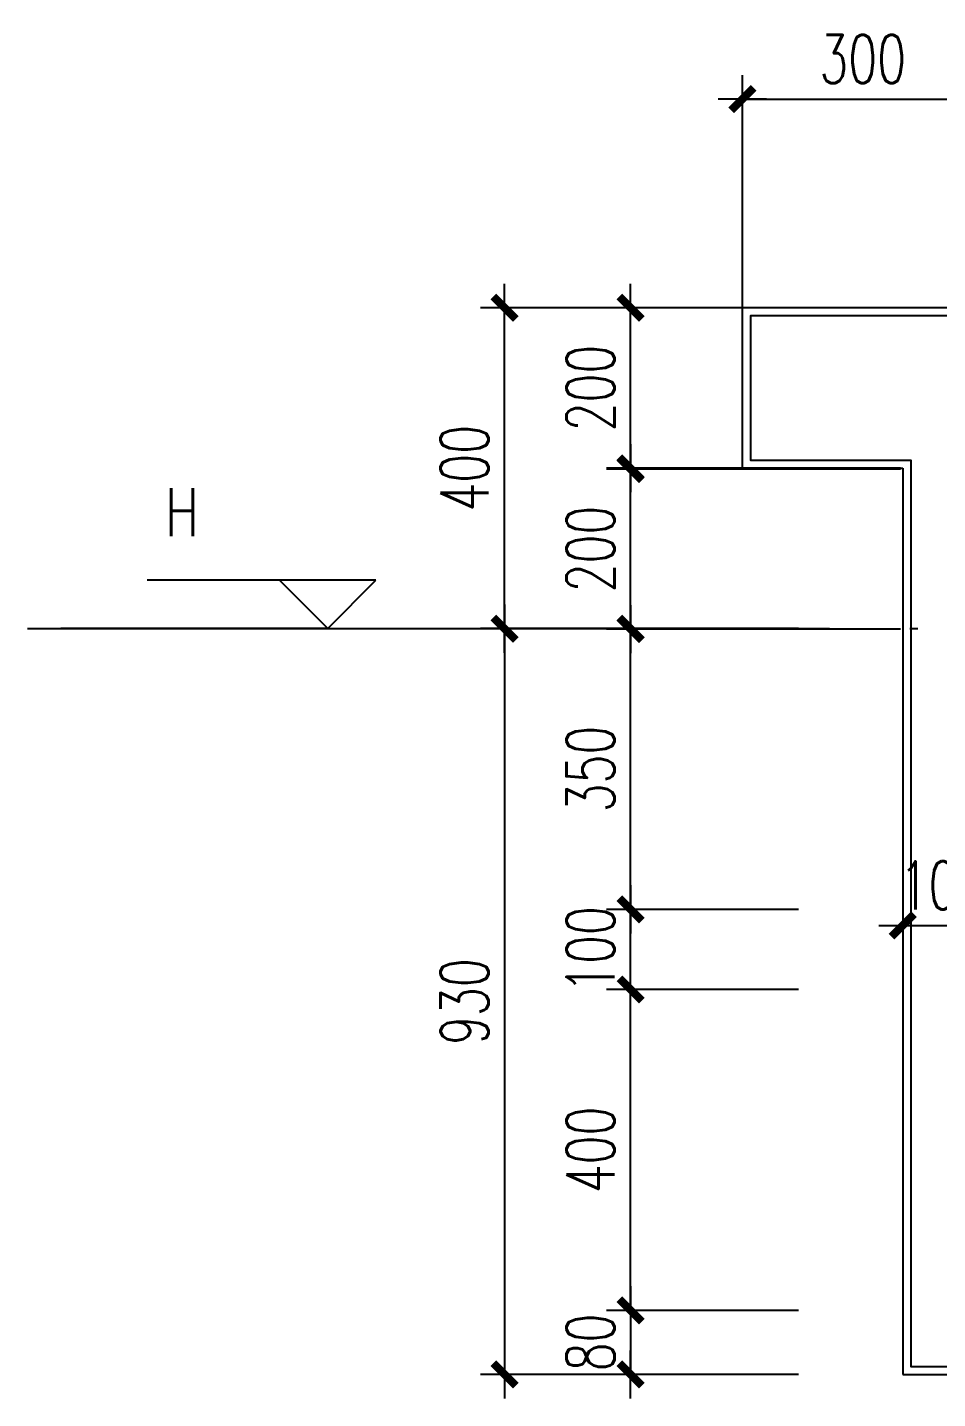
# Model space of a CAD drawing. Extents: x 1980812 to 2578970, y -669191 to 284498.
# Drawn here: x 2362997 to 2364132, y -405991 to -404281 of the extents above; entities that cross this region are included whole.
import ezdxf
from ezdxf.enums import TextEntityAlignment as Align

# ---------------------------------------------------------------- set-up
doc = ezdxf.new("R2010")
doc.units = 0
doc.header["$LTSCALE"] = 1000
doc.header["$MEASUREMENT"] = 0
doc.linetypes.add('DOTE', pattern=[2.42, 2, -0.2, 0.02, -0.2])
for name, color, linetype in [('DIM_ELEV', 3, 'Continuous'), ('dote', 1, 'DOTE'), ('TEXT', 7, 'Continuous'), ('详细标注', 231, 'Continuous'), ('铝板', 31, 'Continuous')]:
    doc.layers.add(name, color=color, linetype=linetype)
doc.styles.add('DIM_FONT', font='SIMPLEX', dxfattribs={"width": 0.7, "bigfont": 'GBCBIG'})
doc.styles.add('FSJ-SHX', font='txtw.shx', dxfattribs={"width": 0.75, "bigfont": 'hztxtw.shx'})
doc.dimstyles.new('DIMN20', dxfattribs={"dimscale": 0.2, "dimtxt": 300, "dimasz": 1, "dimexe": 150, "dimexo": 0, "dimgap": 100, "dimtad": 1, "dimdec": 0, "dimzin": 0, "dimdsep": 46, "dimtxsty": 'DIM_FONT', "dimblk1": '_DIMX', "dimblk2": '_DIMX', "dimsah": 1, "dimcen": 0.09, "dimclrd": 256, "dimclre": 256, "dimclrt": 7, "dimadec": 0, "dimazin": 0, "dimtfac": 1, "dimtdec": 0, "dimtix": 1, "dimtmove": 2, "dimatfit": 3, "dimldrblk": '_DIMX', "dimfxl": 150, "dimtolj": 1, "dimtzin": 0, "dimarcsym": 0})

# ---------------------------------------------------------------- blocks, each defined once
blk = doc.blocks.new('_DIMX')
blk.add_line((-150, 0), (150, 0))
at = {"const_width": 50}
blk.add_lwpolyline([(-70, -70), (70, 70)], dxfattribs=at)
blk = doc.blocks.new('*D2522')
at = {"layer": 'Defpoints', "color": 0, "transparency": 16777216}
for p in [(2363749.2, -405480.7), (2363958.5, -405480.7), (2363958.5, -405880.7)]:
    blk.add_point(p, dxfattribs=at)
at = {"layer": '详细标注', "lineweight": -2, "transparency": 16777216}
for p, q in [((2363958.5, -405480.7), (2363719.2, -405480.7)), ((2363749.2, -405880.5), (2363749.2, -405480.9)), ((2363958.5, -405880.7), (2363719.2, -405880.7))]:
    blk.add_line(p, q, dxfattribs=at)
at = {"layer": '详细标注', "lineweight": -2, "transparency": 16777216, "xscale": 0.2, "yscale": 0.2, "zscale": 0.2}
for p, rotation in [((2363749.2, -405480.7), 90), ((2363749.2, -405880.7), 270)]:
    blk.add_blockref('_DIMX', p, dxfattribs=dict(at, rotation=rotation))
at = {"layer": '详细标注', "color": 7, "transparency": 16777216, "insert": (2363699.2, -405680.7), "char_height": 60, "attachment_point": 5, "rotation": 90, "style": 'DIM_FONT'}
blk.add_mtext('\\A1;400', dxfattribs=at)
blk = doc.blocks.new('*D2523')
at = {"layer": 'Defpoints', "color": 0, "transparency": 16777216}
for p in [(2363749.2, -405380.7), (2363958.5, -405380.7, 0), (2363958.5, -405480.7)]:
    blk.add_point(p, dxfattribs=at)
at = {"layer": '详细标注', "lineweight": -2, "transparency": 16777216}
for p, q in [((2363958.5, -405380.7), (2363719.2, -405380.7)), ((2363749.2, -405380.5), (2363749.2, -405380.3)), ((2363749.2, -405480.7), (2363749.2, -405380.7)), ((2363958.5, -405480.7), (2363719.2, -405480.7)), ((2363749.2, -405480.9), (2363749.2, -405481.1))]:
    blk.add_line(p, q, dxfattribs=at)
at = {"layer": '详细标注', "lineweight": -2, "transparency": 16777216, "xscale": 0.2, "yscale": 0.2, "zscale": 0.2}
for p, rotation in [((2363749.2, -405380.7), 270), ((2363749.2, -405480.7), 90)]:
    blk.add_blockref('_DIMX', p, dxfattribs=dict(at, rotation=rotation))
at = {"layer": '详细标注', "color": 7, "transparency": 16777216, "insert": (2363699.2, -405430.7), "char_height": 60, "attachment_point": 5, "rotation": 90, "style": 'DIM_FONT'}
blk.add_mtext('\\A1;100', dxfattribs=at)
blk = doc.blocks.new('*D2524')
at = {"layer": 'Defpoints', "color": 0, "transparency": 16777216}
for p in [(2363749.2, -405030.7), (2363958.5, -405030.7, 0), (2363958.5, -405380.7)]:
    blk.add_point(p, dxfattribs=at)
at = {"layer": '详细标注', "lineweight": -2, "transparency": 16777216}
for p, q in [((2363958.5, -405030.7), (2363719.2, -405030.7)), ((2363749.2, -405380.5), (2363749.2, -405030.9)), ((2363958.5, -405380.7), (2363719.2, -405380.7))]:
    blk.add_line(p, q, dxfattribs=at)
at = {"layer": '详细标注', "lineweight": -2, "transparency": 16777216, "xscale": 0.2, "yscale": 0.2, "zscale": 0.2}
for p, rotation in [((2363749.2, -405030.7), 90), ((2363749.2, -405380.7), 270)]:
    blk.add_blockref('_DIMX', p, dxfattribs=dict(at, rotation=rotation))
at = {"layer": '详细标注', "color": 7, "transparency": 16777216, "insert": (2363699.2, -405205.7), "char_height": 60, "attachment_point": 5, "rotation": 90, "style": 'DIM_FONT'}
blk.add_mtext('\\A1;350', dxfattribs=at)
blk = doc.blocks.new('*D2525')
at = {"layer": 'Defpoints', "color": 0, "transparency": 16777216}
for p in [(2363592.1, -404630.7), (2363939.7, -404630.7, 0), (2363939.7, -405030.7)]:
    blk.add_point(p, dxfattribs=at)
at = {"layer": '详细标注', "lineweight": -2, "transparency": 16777216}
for p, q in [((2363939.7, -404630.7), (2363562.1, -404630.7)), ((2363592.1, -405030.5), (2363592.1, -404630.9)), ((2363939.7, -405030.7), (2363562.1, -405030.7))]:
    blk.add_line(p, q, dxfattribs=at)
at = {"layer": '详细标注', "lineweight": -2, "transparency": 16777216, "xscale": 0.2, "yscale": 0.2, "zscale": 0.2}
for p, rotation in [((2363592.1, -404630.7), 90), ((2363592.1, -405030.7), 270)]:
    blk.add_blockref('_DIMX', p, dxfattribs=dict(at, rotation=rotation))
at = {"layer": '详细标注', "color": 7, "transparency": 16777216, "insert": (2363542.1, -404830.7), "char_height": 60, "attachment_point": 5, "rotation": 90, "style": 'DIM_FONT'}
blk.add_mtext('\\A1;400', dxfattribs=at)
blk = doc.blocks.new('*D2528')
at = {"layer": 'Defpoints', "color": 0, "transparency": 16777216}
for p in [(2363939.7, -405030.7), (2363592.1, -405960.7), (2363939.7, -405960.7)]:
    blk.add_point(p, dxfattribs=at)
at = {"layer": '详细标注', "lineweight": -2, "transparency": 16777216}
for p, q in [((2363939.7, -405030.7), (2363562.1, -405030.7)), ((2363592.1, -405030.9), (2363592.1, -405960.5)), ((2363939.7, -405960.7), (2363562.1, -405960.7))]:
    blk.add_line(p, q, dxfattribs=at)
at = {"layer": '详细标注', "lineweight": -2, "transparency": 16777216, "xscale": 0.2, "yscale": 0.2, "zscale": 0.2}
for p, rotation in [((2363592.1, -405030.7), 90), ((2363592.1, -405960.7), 270)]:
    blk.add_blockref('_DIMX', p, dxfattribs=dict(at, rotation=rotation))
at = {"layer": '详细标注', "color": 7, "transparency": 16777216, "insert": (2363542.1, -405495.7), "char_height": 60, "attachment_point": 5, "rotation": 90, "style": 'DIM_FONT'}
blk.add_mtext('\\A1;930', dxfattribs=at)
blk = doc.blocks.new('*D2608')
at = {"layer": 'Defpoints', "color": 0, "transparency": 16777216}
for p in [(2364188.7, -404370.4), (2363888.6, -404681.3, 0), (2364188.7, -404681.3, 0)]:
    blk.add_point(p, dxfattribs=at)
at = {"layer": '详细标注', "lineweight": -2, "transparency": 16777216}
for p, q in [((2363888.6, -404681.3), (2363888.6, -404340.4)), ((2364188.7, -404681.3), (2364188.7, -404340.4)), ((2363888.8, -404370.4), (2364188.5, -404370.4))]:
    blk.add_line(p, q, dxfattribs=at)
at = {"layer": '详细标注', "lineweight": -2, "transparency": 16777216, "xscale": 0.2, "yscale": 0.2, "zscale": 0.2, "rotation": 180}
blk.add_blockref('_DIMX', (2363888.6, -404370.4), dxfattribs=at)
at = {"layer": '详细标注', "lineweight": -2, "transparency": 16777216, "xscale": 0.2, "yscale": 0.2, "zscale": 0.2}
blk.add_blockref('_DIMX', (2364188.7, -404370.4), dxfattribs=at)
at = {"layer": '详细标注', "color": 7, "transparency": 16777216, "insert": (2364038.6, -404320.4), "char_height": 60, "attachment_point": 5, "style": 'DIM_FONT'}
blk.add_mtext('\\A1;300', dxfattribs=at)
blk = doc.blocks.new('*D2217')
at = {"layer": 'Defpoints', "color": 0, "transparency": 16777216}
for p in [(2363749.2, -404831.7), (2364085.8, -404831.7, 0), (2364085.8, -405031.3)]:
    blk.add_point(p, dxfattribs=at)
at = {"layer": '详细标注', "lineweight": -2, "transparency": 16777216}
for p, q in [((2364085.8, -404831.7), (2363719.2, -404831.7)), ((2363749.2, -405031.1), (2363749.2, -404831.9)), ((2364085.8, -405031.3), (2363719.2, -405031.3))]:
    blk.add_line(p, q, dxfattribs=at)
at = {"layer": '详细标注', "lineweight": -2, "transparency": 16777216, "xscale": 0.2, "yscale": 0.2, "zscale": 0.2}
for p, rotation in [((2363749.2, -404831.7), 90), ((2363749.2, -405031.3), 270)]:
    blk.add_blockref('_DIMX', p, dxfattribs=dict(at, rotation=rotation))
at = {"layer": '详细标注', "color": 7, "transparency": 16777216, "insert": (2363699.2, -404931.5), "char_height": 60, "attachment_point": 5, "rotation": 90, "style": 'DIM_FONT'}
blk.add_mtext('\\A1;200', dxfattribs=at)
blk = doc.blocks.new('*D2218')
at = {"layer": 'Defpoints', "color": 0, "transparency": 16777216}
for p in [(2363749.2, -404630.7, 0), (2364085.8, -404630.7, 0), (2364085.8, -404830.7, 0)]:
    blk.add_point(p, dxfattribs=at)
at = {"layer": '详细标注', "lineweight": -2, "transparency": 16777216}
for p, q in [((2364085.8, -404630.7, 0), (2363719.2, -404630.7, 0)), ((2363749.2, -404830.5, 0), (2363749.2, -404630.9, 0)), ((2364085.8, -404830.7, 0), (2363719.2, -404830.7, 0))]:
    blk.add_line(p, q, dxfattribs=at)
at = {"layer": '详细标注', "lineweight": -2, "transparency": 16777216, "xscale": 0.2, "yscale": 0.2, "zscale": 0.2}
for p, rotation in [((2363749.2, -404630.7, 0), 90), ((2363749.2, -404830.7, 0), 270)]:
    blk.add_blockref('_DIMX', p, dxfattribs=dict(at, rotation=rotation))
at = {"layer": '详细标注', "color": 7, "transparency": 16777216, "insert": (2363699.2, -404730.7, 0), "char_height": 60, "attachment_point": 5, "rotation": 90, "style": 'DIM_FONT'}
blk.add_mtext('\\A1;200', dxfattribs=at)
blk = doc.blocks.new('*D2219')
at = {"layer": 'Defpoints', "color": 0, "transparency": 16777216}
for p in [(2363958.5, -405880.7, 0), (2363749.2, -405960.7), (2363958.5, -405960.7, 0)]:
    blk.add_point(p, dxfattribs=at)
at = {"layer": '详细标注', "lineweight": -2, "transparency": 16777216}
for p, q in [((2363958.5, -405880.7), (2363719.2, -405880.7)), ((2363749.2, -405880.5), (2363749.2, -405880.3)), ((2363749.2, -405880.7), (2363749.2, -405960.7)), ((2363958.5, -405960.7), (2363719.2, -405960.7)), ((2363749.2, -405960.9), (2363749.2, -405961.1))]:
    blk.add_line(p, q, dxfattribs=at)
at = {"layer": '详细标注', "lineweight": -2, "transparency": 16777216, "xscale": 0.2, "yscale": 0.2, "zscale": 0.2}
for p, rotation in [((2363749.2, -405880.7), 270), ((2363749.2, -405960.7), 90)]:
    blk.add_blockref('_DIMX', p, dxfattribs=dict(at, rotation=rotation))
at = {"layer": '详细标注', "color": 7, "transparency": 16777216, "insert": (2363699.2, -405920.7), "char_height": 60, "attachment_point": 5, "rotation": 90, "style": 'DIM_FONT'}
blk.add_mtext('\\A1;80', dxfattribs=at)
blk = doc.blocks.new('*D2194')
at = {"layer": 'Defpoints', "color": 0, "transparency": 16777216}
for p in [(2364088.5, -405344.7, 0), (2364188.5, -405344.7, 0), (2364188.5, -405400.7, 0)]:
    blk.add_point(p, dxfattribs=at)
at = {"layer": '详细标注', "lineweight": -2, "transparency": 16777216}
for p, q in [((2364088.5, -405344.7, 0), (2364088.5, -405430.7, 0)), ((2364188.5, -405344.7, 0), (2364188.5, -405430.7, 0)), ((2364088.3, -405400.7, 0), (2364088.1, -405400.7, 0)), ((2364088.5, -405400.7, 0), (2364188.5, -405400.7, 0)), ((2364188.7, -405400.7, 0), (2364188.9, -405400.7, 0))]:
    blk.add_line(p, q, dxfattribs=at)
at = {"layer": '详细标注', "lineweight": -2, "transparency": 16777216, "xscale": 0.2, "yscale": 0.2, "zscale": 0.2}
blk.add_blockref('_DIMX', (2364088.5, -405400.7, 0), dxfattribs=at)
at = {"layer": '详细标注', "lineweight": -2, "transparency": 16777216, "xscale": 0.2, "yscale": 0.2, "zscale": 0.2, "rotation": 180}
blk.add_blockref('_DIMX', (2364188.5, -405400.7, 0), dxfattribs=at)
at = {"layer": '详细标注', "color": 7, "transparency": 16777216, "insert": (2364138.5, -405350.7, 0), "char_height": 60, "attachment_point": 5, "style": 'DIM_FONT'}
blk.add_mtext('\\A1;100', dxfattribs=at)

msp = doc.modelspace()

# ---------------------------------------------------------------- linework, layer by layer
at = {"layer": 'DIM_ELEV'}
for p, q in [((2363431.6, -404970.3), (2363146.5, -404970.3)), ((2363371.6, -405030.3), (2363311.6, -404970.3)), ((2363371.6, -405030.3), (2363431.6, -404970.3)), ((2363371.6, -405030.3), (2363038.8, -405030.3))]:
    msp.add_line(p, q, dxfattribs=at)
at = {"layer": 'dote', "linetype": 'DOTE', "ltscale": 0.5}
msp.add_line((2362997.3, -405030.7), (2367834.4, -405030.7, 0), dxfattribs=at)
at = {"layer": '铝板'}
for p, q in [((2364318.5, -404630.7, 0), (2363888.5, -404630.7, 0)), ((2363888.5, -404630.7, 0), (2363888.5, -404830.7, 0)), ((2363888.5, -404830.7, 0), (2364088.5, -404830.7, 0)), ((2364088.5, -404830.7, 0), (2364088.5, -405960.7, 0)), ((2364088.5, -405960.7, 0), (2364368.5, -405960.7, 0))]:
    msp.add_line(p, q, dxfattribs=at)
at = {"layer": '铝板', "elevation": 0}
msp.add_lwpolyline([(2364288.5, -404710.7), (2364308.5, -404710.7), (2364308.5, -404640.7), (2363898.5, -404640.7), (2363898.5, -404820.7), (2364098.5, -404820.7), (2364098.5, -405950.7), (2364358.5, -405950.7)], dxfattribs=at)

# ---------------------------------------------------------------- texts
at = {"layer": 'TEXT', "style": 'FSJ-SHX', "width": 0.75}
msp.add_text('H', height=60, dxfattribs=at).set_placement((2363189.9, -404885.4, 0), align=Align.MIDDLE)

# ---------------------------------------------------------------- dimensions: what is measured, and where the dimension line sits
at = {"layer": '详细标注'}
for p1, p2, distance, picture, middle in [((2363888.6, -404681.3, 0), (2364188.7, -404681.3, 0), 310.9, '*D2608', (2364038.6, -404320.4)), ((2364088.5, -405344.7, 0), (2364188.5, -405344.7, 0), -56, '*D2194', (2364138.5, -405350.7, 0)), ((2363958.5, -405880.7, 0), (2363958.5, -405960.7, 0), -209.3, '*D2219', (2363699.2, -405920.7))]:
    dim = msp.add_aligned_dim(p1=p1, p2=p2, distance=distance, dimstyle='DIMN20', dxfattribs=at)
    dim.commit()
    dim.dimension.update_dxf_attribs({"geometry": picture, "text_midpoint": middle})
for base, p1, p2, picture, middle in [((2363592.1, -404630.7), (2363939.7, -405030.7), (2363939.7, -404630.7, 0), '*D2525', (2363542.1, -404830.7)), ((2363749.2, -404630.7, 0), (2364085.8, -404830.7, 0), (2364085.8, -404630.7, 0), '*D2218', (2363699.2, -404730.7, 0)), ((2363749.2, -404831.7), (2364085.8, -405031.3), (2364085.8, -404831.7, 0), '*D2217', (2363699.2, -404931.5)), ((2363592.1, -405960.7), (2363939.7, -405030.7), (2363939.7, -405960.7), '*D2528', (2363542.1, -405495.7)), ((2363749.2, -405030.7), (2363958.5, -405380.7), (2363958.5, -405030.7, 0), '*D2524', (2363699.2, -405205.7)), ((2363749.2, -405380.7), (2363958.5, -405480.7), (2363958.5, -405380.7, 0), '*D2523', (2363699.2, -405430.7)), ((2363749.2, -405480.7), (2363958.5, -405880.7), (2363958.5, -405480.7), '*D2522', (2363699.2, -405680.7))]:
    dim = msp.add_linear_dim(base=base, p1=p1, p2=p2, angle=90, dimstyle='DIMN20', dxfattribs=at)
    dim.commit()
    dim.dimension.update_dxf_attribs({"geometry": picture, "text_midpoint": middle})

doc.saveas('drawing.dxf')
